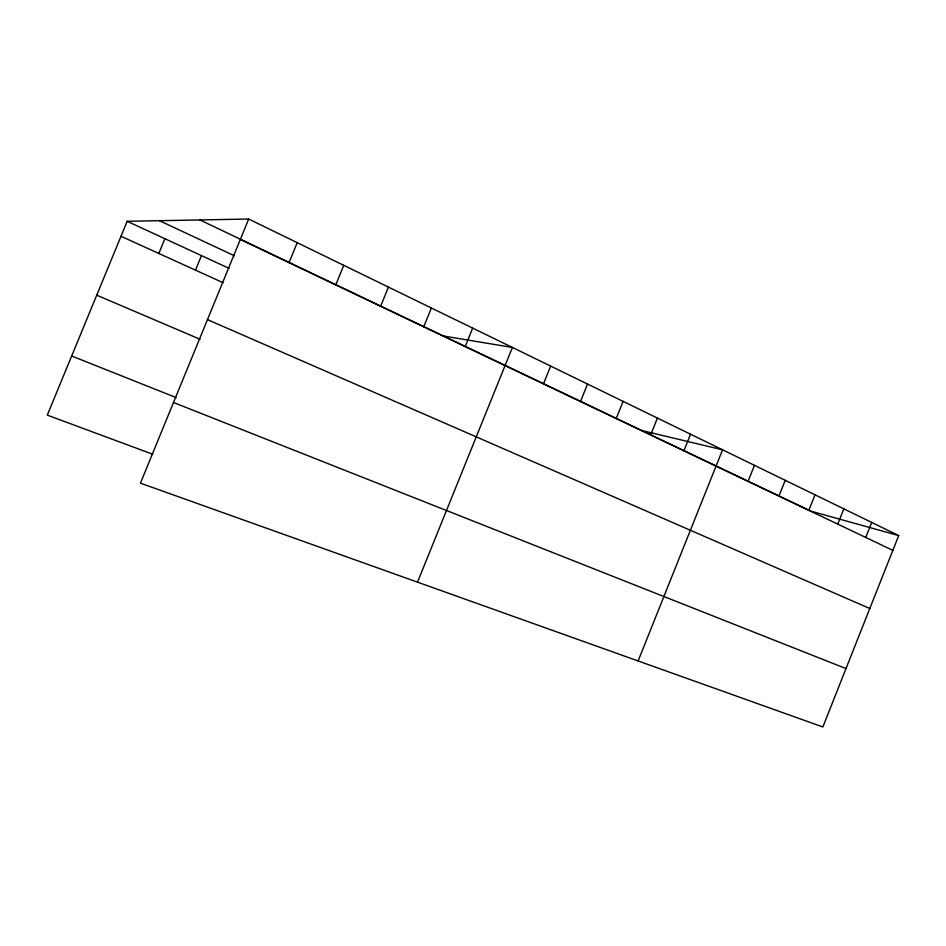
<?xml version="1.0" encoding="UTF-8"?>
<svg xmlns="http://www.w3.org/2000/svg" width="946" height="946" viewBox="0 0 946 946"><rect width="100%" height="100%" fill="white"/><g stroke="black" fill="none" stroke-linecap="round" stroke-linejoin="round"><path stroke-width="1.42" d="M865.732 537.458L871.704 522.429M898.7 535.578L822.866 726.966L140.434 483.17L248.692 219.034L898.7 535.578L811.006 511.207L199.925 219.933M778.948 496.094L785.239 480.332M808.842 510.343L815.014 494.829M837.754 524.119L843.82 508.853M683.911 450.804L690.556 434.214M638.124 660.97L722.567 449.811L641.766 430.536M748.038 481.372L754.447 465.326M580.513 401.53L587.549 384.052M616.201 418.546L623.107 401.376M650.647 434.959L657.423 418.085M417.517 582.157L512.401 347.454L443.426 335.996M543.489 383.887L550.667 366.09M423.737 326.819L431.388 308.006M465.196 346.579L472.669 328.108M335.771 284.9L343.765 265.329M380.635 306.279L388.451 287.087M195.491 270.142L201.463 255.609M289.05 262.633L297.221 242.661M248.692 219.034L127.166 221.293L47.3 415.14L152.85 454.293M158.822 253.469L164.888 238.711M173.496 402.499L846.008 668.574M71.671 355.992L176.098 397.568M96.729 295.176L200.008 339.236M207.47 319.63L869.8 608.526M120.993 236.264L223.173 282.736M127.166 221.293L229.062 268.357M159.46 220.69L234.324 255.751M240.343 239.421L892.835 550.371"/></g></svg>
